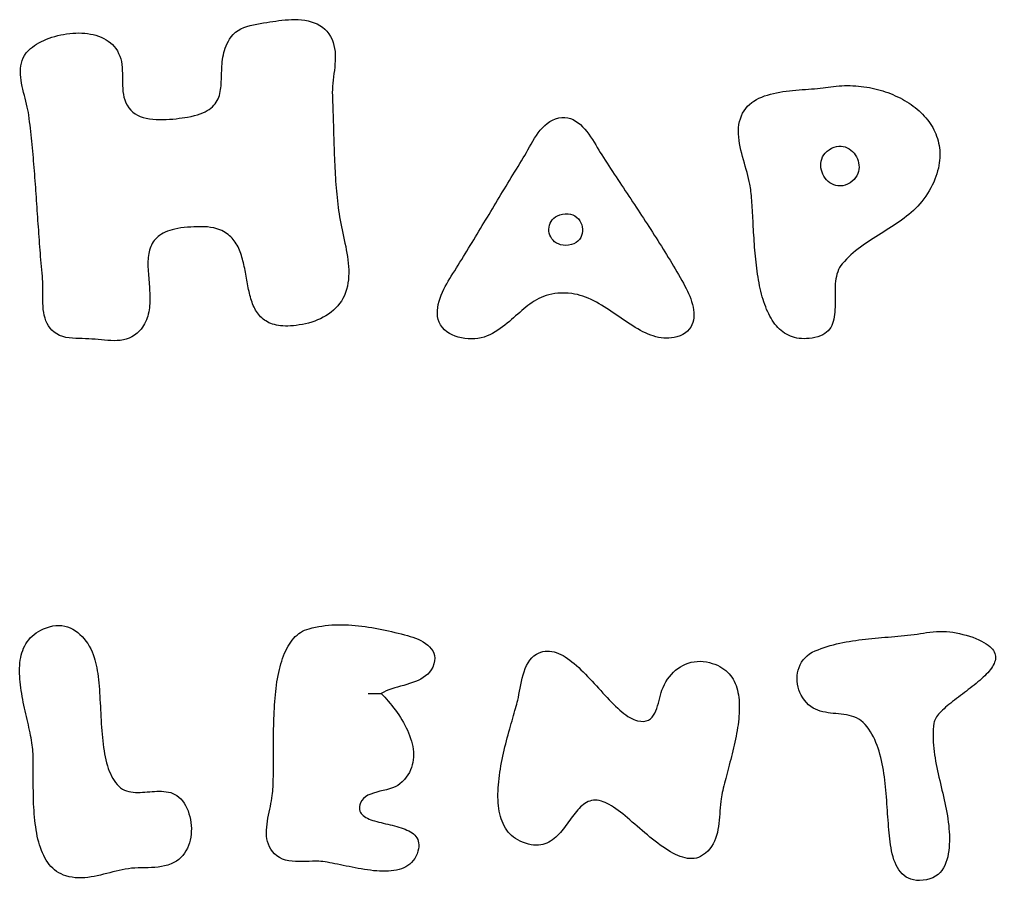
# Model space of a CAD drawing. Header units: millimetres. Extents: x 39 to 1263, y 30 to 1523.
# Drawn here: x 500.4 to 797.5, y 1261.2 to 1523.3 of the extents above; entities that cross this region are included whole.
import ezdxf

# ---------------------------------------------------------------- set-up
doc = ezdxf.new("R2010")
doc.units = ezdxf.units.MM
doc.layers.add('0_0_0', color=3, linetype='Continuous')

msp = doc.modelspace()

# ---------------------------------------------------------------- linework, layer by layer
at = {"layer": '0_0_0'}
for points in [[(577.53, 1522.66), (578.41, 1522.8), (579.32, 1522.93), (580.27, 1523.05), (581.24, 1523.14), (582.24, 1523.21), (583.24, 1523.25), (584.26, 1523.25), (585.27, 1523.22), (586.28, 1523.14), (587.27, 1523.01), (588.25, 1522.83), (589.2, 1522.59), (590.12, 1522.28), (591, 1521.91), (591.83, 1521.47), (592.62, 1520.96), (593.34, 1520.36), (594, 1519.68), (594.59, 1518.91), (595.11, 1518.06), (595.53, 1517.18), (595.87, 1516.29), (596.13, 1515.39), (596.31, 1514.46), (596.44, 1513.53), (596.5, 1512.58), (596.52, 1511.63), (596.49, 1510.67), (596.43, 1509.7), (596.35, 1508.73), (596.24, 1507.75), (596.13, 1506.78), (596.01, 1505.81), (595.89, 1504.84), (595.79, 1503.88), (595.7, 1502.92), (595.64, 1501.98), (595.62, 1501.04), (595.64, 1500.12), (595.68, 1499.13), (595.72, 1498.13), (595.75, 1497.14), (595.79, 1496.14), (595.82, 1495.14), (595.85, 1494.14), (595.88, 1493.14), (595.91, 1492.14), (595.93, 1491.13), (595.96, 1490.13), (595.99, 1489.13), (596.02, 1488.12), (596.04, 1487.12), (596.07, 1486.11), (596.11, 1485.1), (596.14, 1484.1), (596.17, 1483.09), (596.21, 1482.09), (596.25, 1481.08), (596.29, 1480.07), (596.34, 1479.07), (596.39, 1478.06), (596.44, 1477.06), (596.5, 1476.06), (596.56, 1475.05), (596.63, 1474.05), (596.7, 1473.05), (596.78, 1472.05), (596.87, 1471.06), (596.96, 1470.06), (597.06, 1469.07), (597.16, 1468.07), (597.28, 1467.08), (597.4, 1466.09), (597.53, 1465.11), (597.66, 1464.12), (597.81, 1463.16), (597.98, 1462.18), (598.17, 1461.2), (598.38, 1460.21), (598.59, 1459.22), (598.81, 1458.22), (599.04, 1457.21), (599.26, 1456.2), (599.48, 1455.19), (599.69, 1454.18), (599.88, 1453.16), (600.07, 1452.14), (600.23, 1451.13), (600.37, 1450.11), (600.48, 1449.09), (600.56, 1448.08), (600.61, 1447.07), (600.62, 1446.06), (600.59, 1445.06), (600.51, 1444.07), (600.38, 1443.08), (600.2, 1442.1), (599.96, 1441.12), (599.66, 1440.17), (599.3, 1439.26), (598.87, 1438.4), (598.39, 1437.59), (597.85, 1436.82), (597.27, 1436.09), (596.63, 1435.41), (595.96, 1434.77), (595.24, 1434.17), (594.48, 1433.62), (593.69, 1433.11), (592.87, 1432.64), (592.02, 1432.21), (591.15, 1431.82), (590.26, 1431.47), (589.34, 1431.16), (588.42, 1430.89), (587.48, 1430.65), (586.53, 1430.46), (585.57, 1430.3), (584.64, 1430.16), (583.76, 1430.07), (582.91, 1430), (582.1, 1429.97), (581.33, 1429.97), (580.59, 1430), (579.89, 1430.06), (579.22, 1430.15), (578.58, 1430.27), (577.98, 1430.41), (577.4, 1430.58), (576.86, 1430.77), (576.34, 1430.99), (575.85, 1431.24), (575.39, 1431.51), (574.95, 1431.8), (574.54, 1432.11), (574.15, 1432.44), (573.79, 1432.79), (573.44, 1433.16), (573.12, 1433.55), (572.82, 1433.96), (572.54, 1434.38), (572.27, 1434.82), (572.02, 1435.28), (571.79, 1435.75), (571.57, 1436.23), (571.37, 1436.73), (571.18, 1437.24), (571.01, 1437.76), (570.84, 1438.28), (570.69, 1438.82), (570.54, 1439.37), (570.4, 1439.93), (570.27, 1440.49), (570.15, 1441.06), (570.03, 1441.63), (569.92, 1442.21), (569.81, 1442.8), (569.7, 1443.38), (569.6, 1443.97), (569.49, 1444.56), (569.39, 1445.15), (569.28, 1445.75), (569.18, 1446.34), (569.07, 1446.92), (568.95, 1447.51), (568.83, 1448.09), (568.7, 1448.67), (568.57, 1449.25), (568.43, 1449.81), (568.28, 1450.37), (568.12, 1450.93), (567.95, 1451.48), (567.77, 1452.01), (567.58, 1452.54), (567.37, 1453.06), (567.14, 1453.56), (566.91, 1454.06), (566.65, 1454.54), (566.38, 1455), (566.09, 1455.46), (565.78, 1455.89), (565.44, 1456.31), (565.09, 1456.72), (564.72, 1457.11), (564.32, 1457.47), (563.9, 1457.82), (563.45, 1458.15), (562.98, 1458.46), (562.48, 1458.74), (561.95, 1459.01), (561.39, 1459.25), (560.8, 1459.46), (560.18, 1459.65), (559.53, 1459.82), (558.57, 1460), (557.58, 1460.12), (556.57, 1460.19), (555.55, 1460.21), (554.52, 1460.2), (553.51, 1460.16), (552.51, 1460.1), (551.53, 1460.03), (550.49, 1459.94), (549.5, 1459.81), (548.57, 1459.67), (547.7, 1459.49), (546.89, 1459.29), (546.13, 1459.06), (545.42, 1458.81), (544.76, 1458.53), (544.15, 1458.23), (543.58, 1457.91), (543.06, 1457.57), (542.59, 1457.2), (542.16, 1456.82), (541.76, 1456.42), (541.41, 1455.99), (541.09, 1455.55), (540.8, 1455.09), (540.55, 1454.62), (540.33, 1454.13), (540.15, 1453.62), (539.98, 1453.1), (539.85, 1452.56), (539.74, 1452.02), (539.65, 1451.46), (539.59, 1450.88), (539.54, 1450.3), (539.51, 1449.71), (539.5, 1449.11), (539.5, 1448.49), (539.51, 1447.87), (539.54, 1447.25), (539.57, 1446.61), (539.62, 1445.97), (539.66, 1445.33), (539.72, 1444.68), (539.77, 1444.02), (539.83, 1443.37), (539.88, 1442.71), (539.93, 1442.05), (539.98, 1441.39), (540.02, 1440.72), (540.06, 1440.06), (540.08, 1439.4), (540.1, 1438.74), (540.1, 1438.09), (540.08, 1437.44), (540.05, 1436.79), (540.01, 1436.15), (539.94, 1435.51), (539.85, 1434.88), (539.74, 1434.25), (539.6, 1433.63), (539.43, 1433.02), (539.24, 1432.42), (539.02, 1431.83), (538.77, 1431.25), (538.48, 1430.69), (538.16, 1430.13), (537.8, 1429.59), (537.4, 1429.06), (536.97, 1428.54), (536.23, 1427.8), (535.45, 1427.19), (534.63, 1426.69), (533.78, 1426.29), (532.91, 1425.99), (532.01, 1425.77), (531.09, 1425.62), (530.15, 1425.54), (529.2, 1425.51), (528.24, 1425.53), (527.27, 1425.58), (526.3, 1425.66), (525.33, 1425.75), (524.37, 1425.85), (523.41, 1425.94), (522.46, 1426.02), (521.53, 1426.08), (520.53, 1426.11), (519.52, 1426.13), (518.51, 1426.14), (517.5, 1426.17), (516.49, 1426.23), (515.49, 1426.34), (514.51, 1426.51), (513.54, 1426.77), (512.59, 1427.13), (511.72, 1427.57), (510.96, 1428.09), (510.29, 1428.67), (509.71, 1429.31), (509.22, 1430), (508.8, 1430.75), (508.46, 1431.54), (508.18, 1432.37), (507.95, 1433.23), (507.78, 1434.12), (507.65, 1435.04), (507.56, 1435.97), (507.51, 1436.91), (507.47, 1437.87), (507.46, 1438.82), (507.46, 1439.77), (507.47, 1440.72), (507.47, 1441.65), (507.47, 1442.56), (507.46, 1443.44), (507.42, 1444.3), (507.36, 1445.12), (507.27, 1446.11), (507.18, 1447.11), (507.09, 1448.11), (507, 1449.1), (506.92, 1450.1), (506.84, 1451.1), (506.76, 1452.1), (506.68, 1453.1), (506.6, 1454.1), (506.53, 1455.1), (506.45, 1456.11), (506.38, 1457.11), (506.31, 1458.11), (506.24, 1459.11), (506.17, 1460.12), (506.1, 1461.12), (506.03, 1462.13), (505.96, 1463.13), (505.89, 1464.14), (505.82, 1465.14), (505.75, 1466.15), (505.68, 1467.15), (505.61, 1468.16), (505.54, 1469.16), (505.47, 1470.17), (505.4, 1471.17), (505.33, 1472.17), (505.26, 1473.18), (505.18, 1474.18), (505.11, 1475.19), (505.03, 1476.19), (504.95, 1477.19), (504.87, 1478.19), (504.79, 1479.2), (504.71, 1480.2), (504.62, 1481.2), (504.53, 1482.2), (504.44, 1483.2), (504.35, 1484.19), (504.25, 1485.19), (504.15, 1486.19), (504.05, 1487.18), (503.95, 1488.18), (503.84, 1489.17), (503.73, 1490.16), (503.61, 1491.15), (503.49, 1492.14), (503.37, 1493.13), (503.24, 1494.12), (503.12, 1494.93), (502.96, 1495.77), (502.77, 1496.62), (502.57, 1497.49), (502.34, 1498.38), (502.11, 1499.27), (501.88, 1500.18), (501.64, 1501.09), (501.42, 1502.01), (501.22, 1502.92), (501.04, 1503.84), (500.89, 1504.75), (500.78, 1505.66), (500.71, 1506.55), (500.68, 1507.44), (500.72, 1508.3), (500.81, 1509.16), (500.98, 1509.99), (501.22, 1510.8), (501.54, 1511.59), (501.94, 1512.35), (502.45, 1513.07), (503.05, 1513.77), (503.76, 1514.43), (504.34, 1514.89), (504.96, 1515.33), (505.62, 1515.76), (506.32, 1516.16), (507.06, 1516.54), (507.83, 1516.91), (508.62, 1517.25), (509.44, 1517.56), (510.29, 1517.85), (511.15, 1518.12), (512.03, 1518.35), (512.93, 1518.56), (513.83, 1518.74), (514.75, 1518.89), (515.67, 1519.01), (516.59, 1519.09), (517.51, 1519.14), (518.43, 1519.16), (519.34, 1519.14), (520.24, 1519.08), (521.12, 1518.98), (522, 1518.84), (522.85, 1518.67), (523.68, 1518.45), (524.49, 1518.18), (525.27, 1517.88), (526.02, 1517.52), (526.74, 1517.12), (527.42, 1516.68), (528.06, 1516.18), (528.66, 1515.63), (529.22, 1515.04), (529.72, 1514.39), (530.18, 1513.69), (530.58, 1512.93), (530.93, 1512.12), (531.2, 1511.28), (531.4, 1510.43), (531.54, 1509.56), (531.64, 1508.67), (531.69, 1507.76), (531.72, 1506.85), (531.74, 1505.93), (531.74, 1505.01), (531.75, 1504.09), (531.77, 1503.18), (531.82, 1502.27), (531.89, 1501.37), (532.02, 1500.48), (532.2, 1499.61), (532.44, 1498.77), (532.76, 1497.94), (533.16, 1497.14), (533.66, 1496.37), (534.26, 1495.63), (534.87, 1495.05), (535.57, 1494.55), (536.33, 1494.12), (537.16, 1493.77), (538.04, 1493.47), (538.97, 1493.24), (539.94, 1493.06), (540.94, 1492.93), (541.96, 1492.85), (542.99, 1492.81), (544.03, 1492.81), (545.07, 1492.84), (546.09, 1492.89), (547.1, 1492.98), (548.08, 1493.07), (549.01, 1493.19), (549.91, 1493.31), (550.75, 1493.44), (551.53, 1493.56), (552.61, 1493.77), (553.62, 1494), (554.54, 1494.25), (555.39, 1494.53), (556.18, 1494.84), (556.89, 1495.17), (557.54, 1495.53), (558.14, 1495.9), (558.67, 1496.3), (559.15, 1496.72), (559.58, 1497.16), (559.95, 1497.62), (560.29, 1498.1), (560.58, 1498.6), (560.83, 1499.11), (561.05, 1499.64), (561.23, 1500.18), (561.38, 1500.74), (561.5, 1501.32), (561.61, 1501.91), (561.69, 1502.51), (561.75, 1503.12), (561.8, 1503.74), (561.83, 1504.37), (561.86, 1505.02), (561.88, 1505.67), (561.9, 1506.33), (561.92, 1506.99), (561.94, 1507.66), (561.97, 1508.34), (562.01, 1509.02), (562.07, 1509.71), (562.13, 1510.4), (562.22, 1511.09), (562.33, 1511.78), (562.47, 1512.48), (562.63, 1513.17), (562.82, 1513.87), (563.05, 1514.56), (563.32, 1515.25), (563.63, 1515.94), (563.98, 1516.62), (564.37, 1517.3), (564.82, 1517.97), (565.43, 1518.72), (566.13, 1519.37), (566.91, 1519.93), (567.76, 1520.4), (568.66, 1520.81), (569.61, 1521.15), (570.59, 1521.44), (571.6, 1521.68), (572.62, 1521.88), (573.64, 1522.06), (574.66, 1522.22), (575.65, 1522.36), (576.61, 1522.51), (577.53, 1522.66)], [(746.53, 1502.66), (747.36, 1502.79), (748.19, 1502.9), (749.03, 1503), (749.87, 1503.07), (750.71, 1503.12), (751.56, 1503.15), (752.4, 1503.16), (753.25, 1503.15), (754.09, 1503.12), (754.93, 1503.07), (755.78, 1503), (756.61, 1502.91), (757.45, 1502.8), (758.28, 1502.67), (759.11, 1502.53), (759.93, 1502.36), (760.75, 1502.18), (761.56, 1501.98), (762.36, 1501.76), (763.16, 1501.52), (763.94, 1501.27), (764.72, 1501), (765.48, 1500.71), (766.24, 1500.4), (766.98, 1500.08), (767.71, 1499.74), (768.43, 1499.39), (769.14, 1499.01), (769.83, 1498.62), (770.51, 1498.22), (771.17, 1497.8), (771.81, 1497.36), (772.44, 1496.91), (773.05, 1496.45), (773.64, 1495.97), (774.21, 1495.47), (774.76, 1494.96), (775.29, 1494.43), (775.8, 1493.89), (776.29, 1493.34), (776.75, 1492.77), (777.2, 1492.19), (777.62, 1491.6), (778.01, 1490.99), (778.38, 1490.37), (778.72, 1489.73), (779.04, 1489.09), (779.32, 1488.43), (779.58, 1487.76), (779.82, 1487.07), (780.02, 1486.38), (780.19, 1485.67), (780.33, 1484.95), (780.44, 1484.22), (780.51, 1483.48), (780.56, 1482.72), (780.57, 1481.96), (780.54, 1481.18), (780.49, 1480.4), (780.39, 1479.6), (780.26, 1478.8), (780.09, 1477.98), (779.88, 1477.16), (779.64, 1476.32), (779.36, 1475.48), (779.03, 1474.62), (778.67, 1473.76), (778.26, 1472.89), (777.81, 1472.01), (777.32, 1471.12), (776.81, 1470.27), (776.27, 1469.45), (775.7, 1468.67), (775.11, 1467.91), (774.5, 1467.19), (773.86, 1466.49), (773.21, 1465.82), (772.53, 1465.18), (771.84, 1464.55), (771.13, 1463.95), (770.41, 1463.36), (769.67, 1462.8), (768.92, 1462.24), (768.16, 1461.7), (767.39, 1461.18), (766.62, 1460.66), (765.83, 1460.15), (765.04, 1459.65), (764.25, 1459.15), (763.45, 1458.65), (762.66, 1458.16), (761.86, 1457.66), (761.06, 1457.16), (760.27, 1456.66), (759.48, 1456.15), (758.7, 1455.64), (757.92, 1455.11), (757.16, 1454.57), (756.4, 1454.02), (755.65, 1453.46), (754.92, 1452.88), (754.2, 1452.28), (753.49, 1451.66), (752.8, 1451.01), (752.13, 1450.35), (751.48, 1449.66), (750.85, 1448.94), (750.41, 1448.37), (750.04, 1447.76), (749.72, 1447.13), (749.45, 1446.46), (749.23, 1445.78), (749.05, 1445.06), (748.91, 1444.33), (748.81, 1443.59), (748.73, 1442.82), (748.68, 1442.05), (748.65, 1441.26), (748.64, 1440.47), (748.64, 1439.67), (748.64, 1438.88), (748.65, 1438.08), (748.66, 1437.29), (748.66, 1436.5), (748.64, 1435.72), (748.62, 1434.96), (748.57, 1434.21), (748.5, 1433.47), (748.41, 1432.76), (748.28, 1432.07), (748.11, 1431.4), (747.9, 1430.76), (747.64, 1430.15), (747.34, 1429.57), (746.98, 1429.03), (746.55, 1428.53), (746.07, 1428.07), (745.52, 1427.65), (744.89, 1427.28), (744.18, 1426.95), (743.4, 1426.68), (742.53, 1426.46), (741.66, 1426.31), (740.82, 1426.2), (740, 1426.13), (739.22, 1426.11), (738.46, 1426.14), (737.73, 1426.21), (737.02, 1426.32), (736.34, 1426.47), (735.68, 1426.66), (735.05, 1426.9), (734.44, 1427.17), (733.85, 1427.47), (733.29, 1427.82), (732.75, 1428.19), (732.23, 1428.61), (731.74, 1429.05), (731.26, 1429.52), (730.8, 1430.03), (730.37, 1430.57), (729.95, 1431.13), (729.55, 1431.72), (729.17, 1432.34), (728.81, 1432.98), (728.47, 1433.64), (728.14, 1434.33), (727.83, 1435.04), (727.54, 1435.77), (727.26, 1436.53), (726.99, 1437.29), (726.74, 1438.08), (726.51, 1438.88), (726.29, 1439.7), (726.08, 1440.54), (725.88, 1441.38), (725.7, 1442.24), (725.52, 1443.11), (725.36, 1443.99), (725.21, 1444.88), (725.07, 1445.77), (724.94, 1446.67), (724.81, 1447.58), (724.7, 1448.49), (724.59, 1449.41), (724.5, 1450.33), (724.4, 1451.25), (724.32, 1452.17), (724.24, 1453.09), (724.17, 1454), (724.1, 1454.92), (724.04, 1455.83), (723.98, 1456.73), (723.92, 1457.63), (723.87, 1458.52), (723.82, 1459.4), (723.77, 1460.27), (723.73, 1461.14), (723.68, 1461.99), (723.64, 1462.82), (723.59, 1463.65), (723.55, 1464.46), (723.5, 1465.25), (723.46, 1466.02), (723.41, 1466.78), (723.36, 1467.52), (723.31, 1468.24), (723.25, 1468.93), (723.19, 1469.61), (723.13, 1470.26), (723.06, 1470.89), (722.98, 1471.49), (722.9, 1472.06), (722.82, 1472.6), (722.73, 1473.12), (722.55, 1473.98), (722.34, 1474.87), (722.11, 1475.78), (721.85, 1476.7), (721.59, 1477.64), (721.31, 1478.6), (721.04, 1479.56), (720.76, 1480.54), (720.5, 1481.52), (720.24, 1482.51), (720.01, 1483.5), (719.79, 1484.49), (719.61, 1485.48), (719.46, 1486.47), (719.35, 1487.45), (719.29, 1488.42), (719.27, 1489.38), (719.31, 1490.33), (719.41, 1491.26), (719.58, 1492.18), (719.82, 1493.07), (720.13, 1493.95), (720.51, 1494.76), (720.95, 1495.51), (721.45, 1496.2), (722.01, 1496.84), (722.61, 1497.43), (723.27, 1497.96), (723.97, 1498.45), (724.72, 1498.9), (725.5, 1499.3), (726.32, 1499.67), (727.17, 1499.99), (728.05, 1500.28), (728.96, 1500.54), (729.89, 1500.77), (730.84, 1500.98), (731.8, 1501.15), (732.77, 1501.31), (733.76, 1501.44), (734.74, 1501.56), (735.73, 1501.67), (736.72, 1501.76), (737.71, 1501.84), (738.68, 1501.91), (739.65, 1501.98), (740.59, 1502.05), (741.52, 1502.12), (742.43, 1502.19), (743.32, 1502.26), (744.17, 1502.34), (744.99, 1502.43), (745.78, 1502.54), (746.53, 1502.66)], [(664.54, 1493.31), (665.48, 1493.46), (666.39, 1493.47), (667.27, 1493.36), (668.1, 1493.13), (668.91, 1492.8), (669.68, 1492.37), (670.42, 1491.85), (671.12, 1491.26), (671.8, 1490.61), (672.45, 1489.9), (673.07, 1489.15), (673.67, 1488.36), (674.23, 1487.55), (674.78, 1486.73), (675.3, 1485.91), (675.8, 1485.09), (676.28, 1484.3), (676.74, 1483.53), (677.18, 1482.8), (677.61, 1482.12), (678.15, 1481.27), (678.69, 1480.43), (679.24, 1479.58), (679.79, 1478.74), (680.34, 1477.89), (680.89, 1477.05), (681.44, 1476.21), (681.99, 1475.37), (682.55, 1474.52), (683.1, 1473.68), (683.66, 1472.84), (684.22, 1472), (684.77, 1471.16), (685.33, 1470.32), (685.89, 1469.48), (686.44, 1468.64), (687, 1467.8), (687.56, 1466.96), (688.12, 1466.12), (688.67, 1465.28), (689.23, 1464.44), (689.78, 1463.59), (690.33, 1462.75), (690.89, 1461.91), (691.44, 1461.06), (691.99, 1460.22), (692.54, 1459.37), (693.08, 1458.52), (693.63, 1457.67), (694.17, 1456.82), (694.71, 1455.97), (695.25, 1455.12), (695.79, 1454.27), (696.32, 1453.41), (696.85, 1452.55), (697.38, 1451.7), (697.9, 1450.84), (698.43, 1449.97), (698.94, 1449.11), (699.46, 1448.24), (699.97, 1447.38), (700.48, 1446.51), (700.98, 1445.63), (701.48, 1444.76), (701.98, 1443.88), (702.47, 1443), (702.96, 1442.12), (703.35, 1441.39), (703.72, 1440.63), (704.08, 1439.85), (704.41, 1439.05), (704.72, 1438.23), (704.99, 1437.41), (705.23, 1436.57), (705.42, 1435.74), (705.56, 1434.91), (705.65, 1434.09), (705.68, 1433.29), (705.64, 1432.5), (705.53, 1431.74), (705.35, 1431), (705.08, 1430.3), (704.73, 1429.63), (704.29, 1429.01), (703.75, 1428.43), (703.1, 1427.91), (702.36, 1427.44), (701.49, 1427.03), (700.51, 1426.69), (699.7, 1426.49), (698.89, 1426.35), (698.09, 1426.27), (697.28, 1426.25), (696.49, 1426.29), (695.69, 1426.38), (694.9, 1426.52), (694.11, 1426.71), (693.32, 1426.94), (692.53, 1427.21), (691.75, 1427.53), (690.96, 1427.87), (690.18, 1428.25), (689.4, 1428.66), (688.62, 1429.1), (687.84, 1429.56), (687.06, 1430.03), (686.28, 1430.53), (685.5, 1431.04), (684.72, 1431.56), (683.93, 1432.09), (683.15, 1432.63), (682.36, 1433.17), (681.58, 1433.71), (680.79, 1434.24), (680, 1434.77), (679.2, 1435.29), (678.4, 1435.8), (677.6, 1436.29), (676.8, 1436.76), (675.99, 1437.21), (675.18, 1437.64), (674.37, 1438.04), (673.55, 1438.41), (672.73, 1438.75), (671.9, 1439.05), (671.07, 1439.31), (670.23, 1439.53), (669.38, 1439.7), (668.53, 1439.83), (667.39, 1439.94), (666.3, 1439.99), (665.26, 1439.99), (664.27, 1439.93), (663.33, 1439.83), (662.43, 1439.68), (661.57, 1439.49), (660.74, 1439.26), (659.95, 1438.98), (659.19, 1438.67), (658.46, 1438.33), (657.75, 1437.96), (657.07, 1437.55), (656.41, 1437.12), (655.76, 1436.67), (655.12, 1436.19), (654.5, 1435.7), (653.88, 1435.19), (653.26, 1434.67), (652.65, 1434.13), (652.04, 1433.59), (651.42, 1433.04), (650.8, 1432.48), (650.17, 1431.93), (649.52, 1431.37), (648.86, 1430.82), (648.18, 1430.28), (647.47, 1429.75), (646.75, 1429.22), (645.99, 1428.72), (645.21, 1428.22), (644.39, 1427.75), (643.53, 1427.3), (642.71, 1426.94), (641.84, 1426.63), (640.91, 1426.4), (639.95, 1426.22), (638.96, 1426.11), (637.96, 1426.07), (636.94, 1426.09), (635.93, 1426.19), (634.93, 1426.35), (633.96, 1426.58), (633.01, 1426.89), (632.11, 1427.26), (631.26, 1427.71), (630.48, 1428.24), (629.76, 1428.84), (629.13, 1429.51), (628.58, 1430.29), (628.16, 1431.11), (627.86, 1431.97), (627.68, 1432.85), (627.59, 1433.75), (627.61, 1434.67), (627.7, 1435.6), (627.88, 1436.54), (628.12, 1437.49), (628.42, 1438.42), (628.77, 1439.35), (629.16, 1440.26), (629.57, 1441.15), (630.02, 1442.02), (630.47, 1442.86), (630.93, 1443.65), (631.38, 1444.41), (631.82, 1445.12), (632.35, 1445.97), (632.88, 1446.82), (633.41, 1447.68), (633.94, 1448.53), (634.47, 1449.38), (635, 1450.24), (635.52, 1451.09), (636.05, 1451.95), (636.57, 1452.8), (637.09, 1453.66), (637.62, 1454.52), (638.14, 1455.37), (638.66, 1456.23), (639.18, 1457.09), (639.7, 1457.95), (640.22, 1458.81), (640.74, 1459.67), (641.26, 1460.53), (641.77, 1461.38), (642.29, 1462.24), (642.81, 1463.1), (643.33, 1463.96), (643.85, 1464.82), (644.36, 1465.68), (644.88, 1466.54), (645.4, 1467.4), (645.92, 1468.26), (646.44, 1469.12), (646.95, 1469.98), (647.47, 1470.84), (647.99, 1471.7), (648.51, 1472.56), (649.03, 1473.42), (649.55, 1474.27), (650.08, 1475.13), (650.6, 1475.99), (651.12, 1476.84), (651.64, 1477.7), (652.17, 1478.56), (652.69, 1479.41), (653.22, 1480.27), (653.75, 1481.12), (654.23, 1481.92), (654.7, 1482.76), (655.18, 1483.61), (655.66, 1484.49), (656.16, 1485.37), (656.66, 1486.25), (657.19, 1487.12), (657.74, 1487.97), (658.32, 1488.79), (658.93, 1489.57), (659.58, 1490.31), (660.28, 1491), (661.02, 1491.62), (661.81, 1492.17), (662.65, 1492.64), (663.56, 1493.03), (664.54, 1493.31)], [(747.59, 1484.07), (748.34, 1484.39), (749.07, 1484.6), (749.78, 1484.71), (750.47, 1484.72), (751.14, 1484.63), (751.78, 1484.47), (752.38, 1484.22), (752.95, 1483.91), (753.48, 1483.53), (753.97, 1483.09), (754.42, 1482.6), (754.81, 1482.07), (755.15, 1481.5), (755.44, 1480.89), (755.66, 1480.26), (755.83, 1479.62), (755.92, 1478.96), (755.95, 1478.3), (755.9, 1477.64), (755.78, 1476.98), (755.58, 1476.35), (755.29, 1475.73), (754.92, 1475.14), (754.45, 1474.58), (753.9, 1474.07), (753.24, 1473.6), (752.48, 1473.19), (751.72, 1472.89), (750.97, 1472.69), (750.25, 1472.61), (749.54, 1472.63), (748.87, 1472.74), (748.23, 1472.94), (747.63, 1473.22), (747.06, 1473.57), (746.54, 1473.98), (746.06, 1474.45), (745.64, 1474.98), (745.26, 1475.55), (744.95, 1476.15), (744.69, 1476.78), (744.5, 1477.44), (744.37, 1478.11), (744.32, 1478.79), (744.33, 1479.47), (744.43, 1480.14), (744.61, 1480.8), (744.87, 1481.44), (745.23, 1482.05), (745.67, 1482.63), (746.21, 1483.16), (746.85, 1483.64), (747.59, 1484.07)], [(666.53, 1464.15), (667.37, 1464.14), (668.15, 1464.02), (668.86, 1463.79), (669.49, 1463.46), (670.05, 1463.05), (670.54, 1462.57), (670.95, 1462.02), (671.28, 1461.43), (671.53, 1460.8), (671.7, 1460.15), (671.78, 1459.48), (671.78, 1458.81), (671.69, 1458.14), (671.5, 1457.5), (671.23, 1456.89), (670.86, 1456.33), (670.39, 1455.82), (669.83, 1455.38), (669.16, 1455.01), (668.39, 1454.74), (667.52, 1454.57), (666.65, 1454.51), (665.85, 1454.56), (665.11, 1454.71), (664.43, 1454.94), (663.83, 1455.24), (663.29, 1455.62), (662.82, 1456.06), (662.42, 1456.55), (662.1, 1457.08), (661.85, 1457.65), (661.67, 1458.24), (661.56, 1458.84), (661.54, 1459.46), (661.58, 1460.07), (661.71, 1460.67), (661.92, 1461.25), (662.2, 1461.81), (662.57, 1462.32), (663.02, 1462.8), (663.55, 1463.21), (664.17, 1463.56), (664.87, 1463.84), (665.66, 1464.04), (666.53, 1464.15)], [(509.53, 1338.46), (510.52, 1338.71), (511.48, 1338.84), (512.41, 1338.88), (513.32, 1338.82), (514.19, 1338.66), (515.04, 1338.43), (515.86, 1338.11), (516.64, 1337.71), (517.4, 1337.25), (518.11, 1336.72), (518.8, 1336.14), (519.44, 1335.5), (520.05, 1334.81), (520.62, 1334.08), (521.15, 1333.32), (521.63, 1332.52), (522.08, 1331.69), (522.48, 1330.85), (522.84, 1329.99), (523.15, 1329.12), (523.37, 1328.37), (523.58, 1327.59), (523.77, 1326.78), (523.94, 1325.95), (524.09, 1325.08), (524.22, 1324.18), (524.34, 1323.27), (524.45, 1322.33), (524.55, 1321.37), (524.64, 1320.39), (524.71, 1319.39), (524.78, 1318.38), (524.85, 1317.36), (524.9, 1316.32), (524.96, 1315.28), (525.01, 1314.23), (525.07, 1313.17), (525.12, 1312.11), (525.17, 1311.05), (525.23, 1309.98), (525.29, 1308.92), (525.36, 1307.87), (525.44, 1306.82), (525.53, 1305.77), (525.62, 1304.74), (525.73, 1303.72), (525.85, 1302.71), (525.98, 1301.71), (526.13, 1300.74), (526.3, 1299.78), (526.48, 1298.84), (526.69, 1297.93), (526.91, 1297.04), (527.16, 1296.17), (527.43, 1295.34), (527.73, 1294.53), (528.06, 1293.76), (528.41, 1293.02), (528.79, 1292.32), (529.2, 1291.65), (529.64, 1291.02), (530.12, 1290.44), (530.64, 1289.9), (531.19, 1289.45), (531.77, 1289.07), (532.37, 1288.76), (533, 1288.51), (533.64, 1288.32), (534.3, 1288.18), (534.98, 1288.09), (535.68, 1288.04), (536.38, 1288.02), (537.1, 1288.03), (537.82, 1288.07), (538.55, 1288.11), (539.29, 1288.17), (540.03, 1288.23), (540.76, 1288.29), (541.5, 1288.34), (542.23, 1288.38), (542.96, 1288.39), (543.67, 1288.38), (544.38, 1288.34), (545.08, 1288.26), (545.76, 1288.13), (546.43, 1287.96), (547.08, 1287.72), (547.71, 1287.43), (548.32, 1287.06), (548.9, 1286.63), (549.46, 1286.11), (549.99, 1285.5), (550.49, 1284.81), (550.96, 1284.01), (551.35, 1283.23), (551.69, 1282.41), (551.98, 1281.56), (552.23, 1280.69), (552.43, 1279.81), (552.57, 1278.91), (552.67, 1278), (552.71, 1277.09), (552.7, 1276.18), (552.64, 1275.28), (552.52, 1274.39), (552.35, 1273.51), (552.12, 1272.66), (551.83, 1271.83), (551.49, 1271.03), (551.08, 1270.26), (550.62, 1269.53), (550.09, 1268.85), (549.51, 1268.22), (548.85, 1267.64), (548.14, 1267.12), (547.36, 1266.66), (546.52, 1266.27), (545.55, 1265.93), (544.58, 1265.66), (543.6, 1265.46), (542.6, 1265.32), (541.6, 1265.23), (540.59, 1265.17), (539.58, 1265.13), (538.57, 1265.11), (537.56, 1265.09), (536.55, 1265.06), (535.54, 1265.02), (534.53, 1264.94), (533.53, 1264.82), (532.6, 1264.67), (531.67, 1264.49), (530.73, 1264.29), (529.79, 1264.07), (528.85, 1263.84), (527.9, 1263.6), (526.95, 1263.36), (526, 1263.12), (525.04, 1262.89), (524.08, 1262.68), (523.13, 1262.49), (522.17, 1262.32), (521.21, 1262.19), (520.25, 1262.09), (519.3, 1262.04), (518.34, 1262.04), (517.39, 1262.09), (516.43, 1262.21), (515.48, 1262.38), (514.54, 1262.63), (513.77, 1262.9), (513.04, 1263.22), (512.36, 1263.59), (511.71, 1264), (511.1, 1264.47), (510.52, 1264.97), (509.98, 1265.52), (509.48, 1266.11), (509, 1266.74), (508.56, 1267.41), (508.15, 1268.11), (507.77, 1268.84), (507.41, 1269.61), (507.09, 1270.4), (506.78, 1271.23), (506.51, 1272.07), (506.26, 1272.94), (506.03, 1273.84), (505.82, 1274.75), (505.63, 1275.68), (505.47, 1276.62), (505.32, 1277.58), (505.19, 1278.55), (505.08, 1279.53), (504.98, 1280.52), (504.89, 1281.52), (504.82, 1282.52), (504.76, 1283.52), (504.71, 1284.52), (504.67, 1285.53), (504.64, 1286.52), (504.62, 1287.52), (504.61, 1288.5), (504.6, 1289.48), (504.59, 1290.44), (504.59, 1291.4), (504.59, 1292.33), (504.59, 1293.25), (504.59, 1294.16), (504.59, 1295.04), (504.59, 1295.9), (504.59, 1296.73), (504.58, 1297.54), (504.57, 1298.32), (504.55, 1299.07), (504.52, 1299.79), (504.48, 1300.47), (504.44, 1301.12), (504.38, 1301.78), (504.29, 1302.46), (504.19, 1303.16), (504.07, 1303.89), (503.94, 1304.63), (503.79, 1305.39), (503.63, 1306.17), (503.46, 1306.96), (503.29, 1307.77), (503.1, 1308.59), (502.91, 1309.42), (502.72, 1310.26), (502.52, 1311.12), (502.32, 1311.98), (502.13, 1312.84), (501.93, 1313.72), (501.74, 1314.6), (501.56, 1315.48), (501.38, 1316.36), (501.22, 1317.25), (501.06, 1318.13), (500.92, 1319.02), (500.79, 1319.9), (500.68, 1320.77), (500.58, 1321.64), (500.5, 1322.51), (500.45, 1323.36), (500.41, 1324.21), (500.4, 1325.05), (500.42, 1325.88), (500.46, 1326.69), (500.53, 1327.49), (500.64, 1328.28), (500.77, 1329.05), (500.94, 1329.8), (501.14, 1330.53), (501.38, 1331.25), (501.66, 1331.94), (501.98, 1332.61), (502.34, 1333.26), (502.74, 1333.88), (503.19, 1334.47), (503.69, 1335.04), (504.23, 1335.58), (504.83, 1336.09), (505.47, 1336.57), (506.17, 1337.02), (506.92, 1337.43), (507.73, 1337.81), (508.6, 1338.16), (509.53, 1338.46)], [(776.53, 1336.66), (777.53, 1336.81), (778.53, 1336.93), (779.53, 1337.01), (780.53, 1337.05), (781.54, 1337.05), (782.54, 1337.01), (783.54, 1336.92), (784.54, 1336.79), (785.53, 1336.61), (786.54, 1336.39), (787.55, 1336.14), (788.56, 1335.87), (789.57, 1335.57), (790.56, 1335.24), (791.52, 1334.87), (792.42, 1334.49), (793.23, 1334.1), (793.97, 1333.7), (794.63, 1333.3), (795.22, 1332.89), (795.73, 1332.48), (796.17, 1332.06), (796.54, 1331.64), (796.85, 1331.22), (797.1, 1330.79), (797.28, 1330.35), (797.4, 1329.91), (797.47, 1329.47), (797.49, 1329.03), (797.45, 1328.58), (797.36, 1328.13), (797.22, 1327.68), (797.04, 1327.22), (796.81, 1326.77), (796.55, 1326.31), (796.24, 1325.85), (795.9, 1325.38), (795.53, 1324.92), (795.12, 1324.46), (794.69, 1323.99), (794.23, 1323.52), (793.74, 1323.06), (793.23, 1322.59), (792.7, 1322.12), (792.15, 1321.65), (791.59, 1321.19), (791.01, 1320.72), (790.42, 1320.25), (789.83, 1319.79), (789.22, 1319.33), (788.62, 1318.86), (788.01, 1318.4), (787.4, 1317.94), (786.79, 1317.49), (786.19, 1317.03), (785.6, 1316.58), (785.01, 1316.13), (784.44, 1315.69), (783.88, 1315.24), (783.33, 1314.8), (782.81, 1314.37), (782.31, 1313.94), (781.83, 1313.51), (781.37, 1313.08), (780.94, 1312.66), (780.55, 1312.25), (780.18, 1311.84), (779.85, 1311.43), (779.56, 1311.03), (779.3, 1310.64), (779.09, 1310.25), (778.92, 1309.87), (778.8, 1309.49), (778.72, 1309.12), (778.61, 1308.17), (778.53, 1307.21), (778.48, 1306.25), (778.47, 1305.29), (778.48, 1304.33), (778.53, 1303.37), (778.59, 1302.4), (778.68, 1301.43), (778.8, 1300.47), (778.93, 1299.5), (779.08, 1298.52), (779.25, 1297.55), (779.43, 1296.58), (779.63, 1295.6), (779.83, 1294.63), (780.05, 1293.65), (780.27, 1292.67), (780.5, 1291.7), (780.73, 1290.72), (780.96, 1289.74), (781.2, 1288.76), (781.43, 1287.78), (781.65, 1286.8), (781.88, 1285.82), (782.09, 1284.84), (782.3, 1283.87), (782.49, 1282.89), (782.67, 1281.91), (782.84, 1280.93), (782.99, 1279.96), (783.13, 1278.98), (783.24, 1278.01), (783.33, 1277.03), (783.4, 1276.06), (783.44, 1275.09), (783.45, 1274.12), (783.44, 1273.18), (783.41, 1272.22), (783.35, 1271.26), (783.25, 1270.31), (783.12, 1269.36), (782.94, 1268.43), (782.71, 1267.53), (782.42, 1266.66), (782.08, 1265.83), (781.67, 1265.05), (781.19, 1264.32), (780.63, 1263.65), (779.99, 1263.05), (779.27, 1262.53), (778.45, 1262.08), (777.54, 1261.73), (776.53, 1261.47), (775.43, 1261.3), (774.4, 1261.24), (773.45, 1261.27), (772.56, 1261.4), (771.74, 1261.61), (770.99, 1261.91), (770.29, 1262.29), (769.66, 1262.74), (769.07, 1263.26), (768.54, 1263.85), (768.07, 1264.49), (767.63, 1265.19), (767.24, 1265.93), (766.9, 1266.72), (766.59, 1267.55), (766.32, 1268.42), (766.08, 1269.31), (765.87, 1270.23), (765.69, 1271.17), (765.54, 1272.12), (765.41, 1272.99), (765.3, 1273.89), (765.2, 1274.8), (765.11, 1275.72), (765.02, 1276.67), (764.94, 1277.62), (764.87, 1278.59), (764.8, 1279.57), (764.73, 1280.56), (764.66, 1281.56), (764.59, 1282.57), (764.53, 1283.58), (764.46, 1284.6), (764.38, 1285.62), (764.31, 1286.65), (764.22, 1287.67), (764.13, 1288.7), (764.03, 1289.73), (763.93, 1290.75), (763.81, 1291.77), (763.67, 1292.78), (763.53, 1293.79), (763.37, 1294.79), (763.2, 1295.78), (763, 1296.76), (762.79, 1297.73), (762.57, 1298.69), (762.32, 1299.63), (762.05, 1300.56), (761.75, 1301.47), (761.43, 1302.36), (761.09, 1303.24), (760.72, 1304.09), (760.32, 1304.92), (759.89, 1305.73), (759.44, 1306.52), (758.95, 1307.28), (758.43, 1308.01), (757.83, 1308.74), (757.2, 1309.36), (756.54, 1309.9), (755.85, 1310.35), (755.14, 1310.72), (754.41, 1311.03), (753.66, 1311.28), (752.9, 1311.48), (752.12, 1311.64), (751.33, 1311.76), (750.53, 1311.86), (749.73, 1311.95), (748.92, 1312.02), (748.11, 1312.1), (747.31, 1312.18), (746.51, 1312.29), (745.71, 1312.41), (744.93, 1312.57), (744.16, 1312.78), (743.41, 1313.03), (742.67, 1313.34), (741.95, 1313.72), (741.26, 1314.18), (740.59, 1314.72), (739.95, 1315.35), (739.35, 1316.06), (738.82, 1316.82), (738.36, 1317.6), (737.97, 1318.42), (737.65, 1319.26), (737.41, 1320.11), (737.23, 1320.98), (737.13, 1321.85), (737.1, 1322.73), (737.15, 1323.59), (737.27, 1324.45), (737.46, 1325.29), (737.72, 1326.1), (738.07, 1326.89), (738.48, 1327.64), (738.97, 1328.35), (739.54, 1329.02), (740.19, 1329.63), (740.91, 1330.19), (741.71, 1330.68), (742.59, 1331.1), (743.5, 1331.47), (744.41, 1331.82), (745.34, 1332.14), (746.27, 1332.44), (747.21, 1332.72), (748.16, 1332.97), (749.11, 1333.21), (750.07, 1333.43), (751.03, 1333.64), (752, 1333.82), (752.97, 1333.99), (753.95, 1334.15), (754.93, 1334.3), (755.91, 1334.43), (756.9, 1334.56), (757.88, 1334.67), (758.87, 1334.78), (759.86, 1334.88), (760.86, 1334.98), (761.85, 1335.07), (762.84, 1335.15), (763.83, 1335.24), (764.83, 1335.32), (765.82, 1335.41), (766.81, 1335.49), (767.79, 1335.58), (768.78, 1335.67), (769.76, 1335.77), (770.74, 1335.87), (771.72, 1335.97), (772.69, 1336.09), (773.66, 1336.22), (774.62, 1336.35), (775.58, 1336.5), (776.53, 1336.66)], [(657.76, 1330.09), (658.42, 1330.43), (659.08, 1330.7), (659.75, 1330.88), (660.42, 1331), (661.09, 1331.04), (661.77, 1331.02), (662.44, 1330.94), (663.12, 1330.79), (663.8, 1330.59), (664.48, 1330.33), (665.16, 1330.02), (665.84, 1329.66), (666.52, 1329.25), (667.2, 1328.8), (667.89, 1328.31), (668.57, 1327.79), (669.25, 1327.23), (669.93, 1326.64), (670.61, 1326.03), (671.29, 1325.39), (671.97, 1324.72), (672.65, 1324.04), (673.32, 1323.34), (673.99, 1322.64), (674.67, 1321.92), (675.34, 1321.19), (676, 1320.46), (676.67, 1319.73), (677.33, 1319.01), (677.99, 1318.29), (678.64, 1317.58), (679.29, 1316.88), (679.94, 1316.19), (680.59, 1315.52), (681.23, 1314.87), (681.86, 1314.25), (682.5, 1313.66), (683.12, 1313.09), (683.75, 1312.56), (684.36, 1312.06), (684.97, 1311.6), (685.58, 1311.18), (686.18, 1310.81), (686.78, 1310.49), (687.37, 1310.21), (687.95, 1309.99), (688.53, 1309.83), (689.53, 1309.67), (690.42, 1309.66), (691.2, 1309.8), (691.88, 1310.06), (692.47, 1310.44), (692.98, 1310.93), (693.42, 1311.5), (693.8, 1312.14), (694.12, 1312.85), (694.41, 1313.61), (694.65, 1314.4), (694.88, 1315.21), (695.09, 1316.03), (695.29, 1316.85), (695.5, 1317.64), (695.71, 1318.41), (695.96, 1319.12), (696.32, 1320.01), (696.73, 1320.87), (697.19, 1321.7), (697.69, 1322.48), (698.24, 1323.23), (698.83, 1323.94), (699.46, 1324.6), (700.13, 1325.21), (700.83, 1325.77), (701.57, 1326.27), (702.35, 1326.71), (703.15, 1327.09), (703.99, 1327.4), (704.85, 1327.65), (705.74, 1327.82), (706.66, 1327.92), (707.6, 1327.94), (708.55, 1327.88), (709.53, 1327.74), (710.43, 1327.54), (711.28, 1327.3), (712.09, 1327.03), (712.84, 1326.72), (713.54, 1326.37), (714.2, 1326), (714.82, 1325.58), (715.39, 1325.14), (715.92, 1324.66), (716.4, 1324.16), (716.85, 1323.62), (717.25, 1323.06), (717.62, 1322.47), (717.95, 1321.86), (718.25, 1321.22), (718.51, 1320.56), (718.74, 1319.88), (718.94, 1319.18), (719.1, 1318.45), (719.24, 1317.71), (719.34, 1316.95), (719.42, 1316.18), (719.48, 1315.38), (719.51, 1314.58), (719.51, 1313.76), (719.49, 1312.93), (719.45, 1312.09), (719.39, 1311.24), (719.32, 1310.38), (719.22, 1309.51), (719.11, 1308.64), (718.98, 1307.76), (718.84, 1306.88), (718.68, 1305.99), (718.51, 1305.11), (718.33, 1304.22), (718.15, 1303.33), (717.95, 1302.44), (717.75, 1301.56), (717.54, 1300.68), (717.32, 1299.8), (717.1, 1298.93), (716.88, 1298.07), (716.66, 1297.21), (716.44, 1296.37), (716.21, 1295.53), (716, 1294.71), (715.78, 1293.9), (715.57, 1293.1), (715.36, 1292.32), (715.17, 1291.55), (714.97, 1290.8), (714.79, 1290.07), (714.62, 1289.36), (714.46, 1288.66), (714.32, 1287.99), (714.19, 1287.34), (714.07, 1286.72), (713.97, 1286.12), (713.85, 1285.22), (713.75, 1284.31), (713.67, 1283.38), (713.59, 1282.43), (713.53, 1281.48), (713.46, 1280.52), (713.37, 1279.57), (713.28, 1278.61), (713.16, 1277.67), (713.01, 1276.74), (712.82, 1275.82), (712.59, 1274.92), (712.31, 1274.04), (711.97, 1273.2), (711.56, 1272.38), (711.09, 1271.6), (710.54, 1270.86), (709.9, 1270.16), (709.17, 1269.5), (708.34, 1268.9), (707.73, 1268.54), (707.09, 1268.27), (706.44, 1268.06), (705.78, 1267.94), (705.1, 1267.88), (704.41, 1267.89), (703.71, 1267.96), (703, 1268.09), (702.27, 1268.28), (701.54, 1268.52), (700.8, 1268.82), (700.05, 1269.16), (699.29, 1269.54), (698.53, 1269.97), (697.76, 1270.43), (696.99, 1270.93), (696.22, 1271.46), (695.44, 1272.01), (694.66, 1272.6), (693.88, 1273.2), (693.1, 1273.82), (692.31, 1274.45), (691.54, 1275.1), (690.76, 1275.75), (689.98, 1276.41), (689.21, 1277.07), (688.45, 1277.73), (687.69, 1278.39), (686.94, 1279.03), (686.19, 1279.67), (685.45, 1280.29), (684.72, 1280.89), (684.01, 1281.47), (683.3, 1282.03), (682.6, 1282.56), (681.91, 1283.05), (681.24, 1283.52), (680.59, 1283.95), (679.94, 1284.33), (679.32, 1284.67), (678.7, 1284.97), (678.11, 1285.21), (677.54, 1285.4), (676.88, 1285.56), (676.26, 1285.65), (675.66, 1285.68), (675.08, 1285.64), (674.53, 1285.55), (674, 1285.41), (673.48, 1285.22), (672.99, 1284.97), (672.51, 1284.69), (672.05, 1284.36), (671.6, 1284), (671.16, 1283.6), (670.74, 1283.18), (670.32, 1282.72), (669.91, 1282.24), (669.51, 1281.74), (669.11, 1281.23), (668.71, 1280.69), (668.32, 1280.15), (667.92, 1279.6), (667.53, 1279.05), (667.13, 1278.49), (666.72, 1277.93), (666.31, 1277.38), (665.89, 1276.84), (665.46, 1276.32), (665.03, 1275.8), (664.57, 1275.31), (664.11, 1274.83), (663.63, 1274.38), (663.13, 1273.96), (662.62, 1273.57), (662.08, 1273.22), (661.52, 1272.9), (660.94, 1272.63), (660.34, 1272.4), (659.71, 1272.21), (659.05, 1272.08), (658.36, 1272), (657.64, 1271.98), (656.89, 1272.02), (656.11, 1272.13), (655.29, 1272.3), (654.43, 1272.55), (653.54, 1272.86), (652.77, 1273.19), (652.06, 1273.56), (651.39, 1273.97), (650.77, 1274.42), (650.19, 1274.9), (649.65, 1275.43), (649.16, 1275.98), (648.71, 1276.57), (648.3, 1277.19), (647.93, 1277.85), (647.59, 1278.53), (647.29, 1279.24), (647.03, 1279.97), (646.8, 1280.73), (646.6, 1281.52), (646.44, 1282.33), (646.3, 1283.15), (646.2, 1284), (646.12, 1284.86), (646.07, 1285.74), (646.05, 1286.64), (646.05, 1287.55), (646.07, 1288.47), (646.11, 1289.4), (646.18, 1290.35), (646.27, 1291.3), (646.37, 1292.25), (646.49, 1293.22), (646.63, 1294.18), (646.79, 1295.15), (646.95, 1296.12), (647.13, 1297.09), (647.33, 1298.06), (647.53, 1299.03), (647.74, 1299.99), (647.96, 1300.94), (648.18, 1301.89), (648.41, 1302.83), (648.65, 1303.76), (648.89, 1304.68), (649.13, 1305.58), (649.37, 1306.47), (649.61, 1307.35), (649.85, 1308.21), (650.09, 1309.05), (650.32, 1309.87), (650.55, 1310.66), (650.78, 1311.44), (650.99, 1312.19), (651.2, 1312.92), (651.39, 1313.62), (651.58, 1314.29), (651.75, 1314.93), (651.91, 1315.54), (652.06, 1316.12), (652.25, 1316.96), (652.43, 1317.86), (652.61, 1318.8), (652.79, 1319.77), (652.98, 1320.77), (653.19, 1321.78), (653.42, 1322.79), (653.69, 1323.79), (653.99, 1324.76), (654.34, 1325.71), (654.74, 1326.61), (655.2, 1327.46), (655.72, 1328.24), (656.32, 1328.95), (656.99, 1329.57), (657.76, 1330.09)], [(606.53, 1318.12), (610.53, 1318.12)]]:
    msp.add_lwpolyline(points, dxfattribs=at)
msp.add_lwpolyline([(610.53, 1318.12), (611.06, 1317.57), (611.59, 1316.99), (612.13, 1316.39), (612.67, 1315.76), (613.21, 1315.12), (613.75, 1314.45), (614.29, 1313.76), (614.81, 1313.06), (615.33, 1312.34), (615.84, 1311.6), (616.33, 1310.85), (616.8, 1310.08), (617.25, 1309.31), (617.69, 1308.52), (618.1, 1307.73), (618.48, 1306.93), (618.83, 1306.12), (619.16, 1305.31), (619.45, 1304.49), (619.7, 1303.67), (619.92, 1302.85), (620.09, 1302.03), (620.22, 1301.21), (620.31, 1300.4), (620.35, 1299.59), (620.33, 1298.78), (620.27, 1297.98), (620.15, 1297.19), (619.97, 1296.41), (619.74, 1295.63), (619.44, 1294.87), (619.07, 1294.13), (618.64, 1293.39), (618.14, 1292.68), (617.57, 1291.98), (616.92, 1291.3), (616.2, 1290.63), (615.54, 1290.16), (614.78, 1289.76), (613.93, 1289.41), (613.03, 1289.12), (612.08, 1288.86), (611.1, 1288.61), (610.12, 1288.37), (609.15, 1288.12), (608.2, 1287.84), (607.31, 1287.52), (606.48, 1287.15), (605.73, 1286.71), (605.09, 1286.19), (604.57, 1285.57), (604.19, 1284.84), (604.01, 1284.27), (603.9, 1283.74), (603.87, 1283.24), (603.9, 1282.79), (604, 1282.36), (604.17, 1281.97), (604.4, 1281.61), (604.68, 1281.27), (605.01, 1280.96), (605.39, 1280.67), (605.82, 1280.41), (606.29, 1280.16), (606.8, 1279.94), (607.34, 1279.72), (607.91, 1279.52), (608.51, 1279.34), (609.14, 1279.16), (609.78, 1278.99), (610.44, 1278.83), (611.11, 1278.67), (611.8, 1278.51), (612.49, 1278.35), (613.18, 1278.19), (613.87, 1278.02), (614.55, 1277.85), (615.23, 1277.68), (615.89, 1277.49), (616.54, 1277.29), (617.17, 1277.07), (617.77, 1276.84), (618.35, 1276.59), (618.9, 1276.32), (619.42, 1276.03), (619.9, 1275.72), (620.34, 1275.38), (620.73, 1275.01), (621.07, 1274.62), (621.37, 1274.19), (621.61, 1273.73), (621.79, 1273.23), (621.9, 1272.69), (621.96, 1272.12), (621.94, 1271.5), (621.85, 1270.84), (621.68, 1270.14), (621.41, 1269.32), (621.08, 1268.58), (620.69, 1267.9), (620.25, 1267.28), (619.76, 1266.73), (619.23, 1266.24), (618.65, 1265.8), (618.02, 1265.42), (617.36, 1265.1), (616.66, 1264.82), (615.92, 1264.59), (615.16, 1264.4), (614.36, 1264.26), (613.54, 1264.16), (612.69, 1264.09), (611.82, 1264.06), (610.94, 1264.06), (610.03, 1264.09), (609.12, 1264.14), (608.19, 1264.22), (607.26, 1264.33), (606.32, 1264.45), (605.38, 1264.59), (604.44, 1264.74), (603.5, 1264.91), (602.57, 1265.08), (601.64, 1265.26), (600.72, 1265.45), (599.82, 1265.63), (598.94, 1265.82), (598.07, 1266), (597.22, 1266.18), (596.4, 1266.35), (595.6, 1266.51), (594.84, 1266.65), (594.1, 1266.78), (593.4, 1266.89), (592.74, 1266.98), (592.11, 1267.04), (591.53, 1267.08), (590.59, 1267.1), (589.6, 1267.09), (588.59, 1267.05), (587.55, 1267.01), (586.5, 1266.99), (585.45, 1266.98), (584.4, 1267.01), (583.37, 1267.09), (582.36, 1267.23), (581.39, 1267.45), (580.46, 1267.76), (579.58, 1268.18), (578.76, 1268.72), (578.03, 1269.35), (577.42, 1270.02), (576.9, 1270.73), (576.48, 1271.48), (576.15, 1272.26), (575.91, 1273.07), (575.73, 1273.9), (575.63, 1274.76), (575.58, 1275.63), (575.59, 1276.52), (575.65, 1277.43), (575.74, 1278.34), (575.87, 1279.25), (576.03, 1280.17), (576.2, 1281.08), (576.39, 1281.99), (576.58, 1282.89), (576.77, 1283.77), (576.95, 1284.64), (577.11, 1285.49), (577.25, 1286.32), (577.36, 1287.12), (577.43, 1287.74), (577.49, 1288.38), (577.54, 1289.07), (577.58, 1289.78), (577.61, 1290.52), (577.64, 1291.28), (577.66, 1292.08), (577.68, 1292.9), (577.69, 1293.74), (577.7, 1294.61), (577.71, 1295.5), (577.71, 1296.4), (577.71, 1297.33), (577.71, 1298.27), (577.71, 1299.23), (577.71, 1300.2), (577.7, 1301.19), (577.71, 1302.19), (577.71, 1303.2), (577.71, 1304.22), (577.72, 1305.24), (577.73, 1306.28), (577.75, 1307.31), (577.77, 1308.36), (577.79, 1309.4), (577.83, 1310.45), (577.87, 1311.5), (577.91, 1312.54), (577.97, 1313.58), (578.03, 1314.62), (578.11, 1315.66), (578.19, 1316.68), (578.28, 1317.7), (578.39, 1318.71), (578.51, 1319.71), (578.64, 1320.7), (578.78, 1321.67), (578.94, 1322.63), (579.11, 1323.57), (579.3, 1324.5), (579.5, 1325.41), (579.72, 1326.3), (579.96, 1327.16), (580.21, 1328.01), (580.48, 1328.83), (580.77, 1329.63), (581.09, 1330.4), (581.42, 1331.14), (581.77, 1331.85), (582.14, 1332.53), (582.54, 1333.18), (582.96, 1333.8), (583.4, 1334.38), (583.86, 1334.93), (584.35, 1335.44), (584.87, 1335.91), (585.41, 1336.35), (585.98, 1336.74), (586.58, 1337.09), (587.2, 1337.39), (587.85, 1337.65), (588.53, 1337.87), (589.51, 1338.12), (590.49, 1338.33), (591.48, 1338.52), (592.47, 1338.68), (593.47, 1338.81), (594.47, 1338.91), (595.47, 1338.99), (596.48, 1339.04), (597.5, 1339.06), (598.51, 1339.06), (599.53, 1339.04), (600.55, 1339), (601.57, 1338.94), (602.59, 1338.86), (603.61, 1338.76), (604.63, 1338.64), (605.64, 1338.51), (606.66, 1338.36), (607.67, 1338.19), (608.68, 1338.02), (609.69, 1337.83), (610.7, 1337.63), (611.7, 1337.42), (612.69, 1337.2), (613.68, 1336.97), (614.66, 1336.73), (615.64, 1336.49), (616.61, 1336.25), (617.58, 1336), (618.53, 1335.74), (619.32, 1335.52), (620.12, 1335.26), (620.93, 1334.96), (621.74, 1334.63), (622.52, 1334.26), (623.28, 1333.84), (623.99, 1333.38), (624.65, 1332.88), (625.25, 1332.34), (625.76, 1331.75), (626.19, 1331.11), (626.51, 1330.42), (626.72, 1329.68), (626.8, 1328.88), (626.74, 1328.04), (626.54, 1327.13), (626.17, 1326.18), (625.74, 1325.38), (625.24, 1324.67), (624.66, 1324.04), (624.01, 1323.47), (623.31, 1322.97), (622.56, 1322.52), (621.76, 1322.12), (620.92, 1321.76), (620.05, 1321.44), (619.16, 1321.14), (618.26, 1320.86), (617.34, 1320.6), (616.42, 1320.34), (615.51, 1320.08), (614.61, 1319.82), (613.73, 1319.54), (612.87, 1319.23), (612.05, 1318.9), (611.27, 1318.53)], close=True, dxfattribs=at)

doc.saveas('drawing.dxf')
